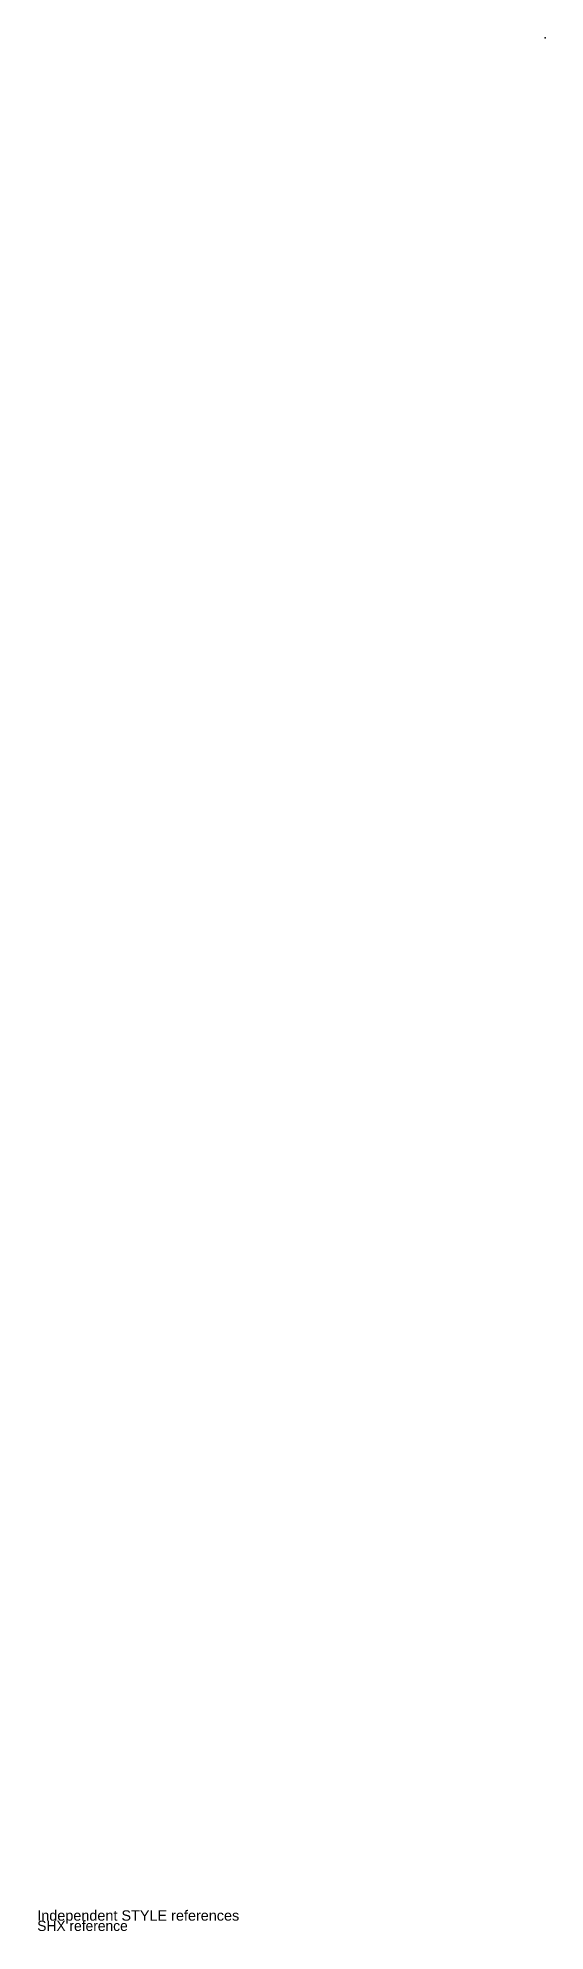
# Model space of a CAD drawing. Header units: metres. Extents: x 0 to 123, y -3 to 456.
import ezdxf

# ---------------------------------------------------------------- set-up
doc = ezdxf.new("R2010")
doc.units = ezdxf.units.M
doc.styles.add('QA_RICH', font='Arial.ttf', dxfattribs={"height": 1.25})
doc.styles.add('QA_SHX', font='asia.shx', dxfattribs={"bigfont": 'bigfont.shx'})

msp = doc.modelspace()

# ---------------------------------------------------------------- linework, layer by layer
msp.add_point((123, 456, 789))

# ---------------------------------------------------------------- texts
at = {"style": 'QA_RICH'}
msp.add_text('Independent STYLE references', height=2.5, dxfattribs=at).set_placement((0, 0))
at = {"insert": (0, 0), "char_height": 2.5, "attachment_point": 1, "style": 'QA_SHX'}
msp.add_mtext('SHX reference', dxfattribs=at)

doc.saveas('drawing.dxf')
